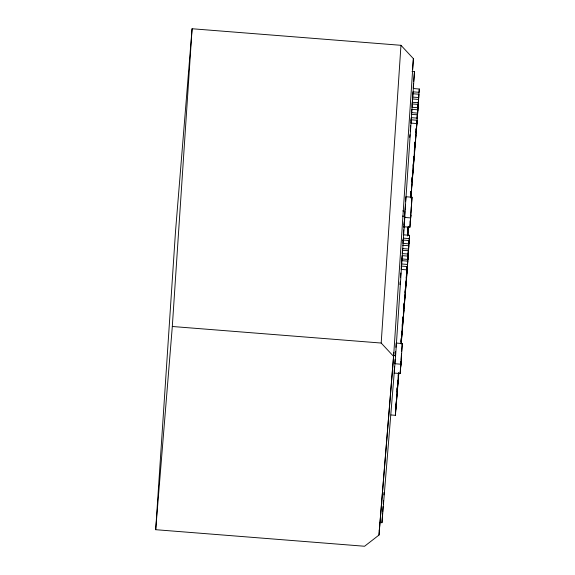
<?xml version="1.0" encoding="UTF-8"?>
<svg xmlns="http://www.w3.org/2000/svg" width="575" height="575" viewBox="0 0 575 575"><rect width="100%" height="100%" fill="white"/><g stroke="black" fill="none" stroke-linecap="round" stroke-linejoin="round"><path stroke-width="0.86" d="M155.696 529.697L175.476 231.955L192.086 28.75L400.962 45.303L413.389 58.643L393.609 356.385L379.004 535.038L364.572 546.25L155.696 529.697L172.313 326.492L192.086 28.75M393.609 356.385L381.189 343.045L400.962 45.303M379.004 535.038L379.629 525.615M379.514 522.51L381.958 522.704L382.555 513.762M382.677 511.98L383.029 506.611M383.209 503.93L383.446 500.358M383.798 494.996L383.978 492.315M395.09 359.425L394.802 363.731L400.919 364.219L400.157 373.542L394.04 373.053M395.32 355.975L395.6 351.67M395.887 347.365L396.175 343.052L402.292 343.541L400.919 364.219M404.893 212.254L404.548 217.422L410.672 217.911L409.903 227.233L403.787 226.744M405.066 209.667L405.411 204.499M405.641 201.056L405.921 196.743L412.045 197.232L410.672 217.911M401.609 262.308L401.724 260.655L407.84 261.143L401.127 343.85M401.688 260.734L401.997 256.464M411.434 114.425L411.801 109.329L417.924 109.818L410.802 197.8M411.995 106.44L412.16 103.953L418.277 104.442L418.061 107.748L411.937 107.266M412.124 104.046L412.383 100.611M381.958 522.704L395.614 355.724L404.879 216.293L402.428 216.099M403.93 227.901L414.482 71.674L412.038 71.48M391 414.963L395.37 415.308L398.719 373.283M395.729 409.86L396.865 394.4M396.06 404.843L396.283 401.537M396.477 398.64L396.786 394.378M397.095 389.275L397.203 387.615M400.157 373.542L400.904 362.336M401.077 359.756L401.472 353.726M409.903 227.233L410.708 215.165M410.823 213.447L411.283 206.554M407.258 269.891L407.481 266.584L401.357 266.103L401.142 269.409L407.258 269.891L401.206 343.936M408.308 254.057L408.53 250.75L402.414 250.262L402.191 253.575L408.308 254.057L406.784 273.707M407.366 265.025L408.861 245.748L402.744 245.266M407.984 256.457L409.558 235.312L403.434 234.83M417.227 120.276L417.004 123.582L410.888 123.1L411.111 119.794L417.227 120.276L410.881 197.886M418.737 97.549L418.959 94.243L412.836 93.754L412.62 97.067L418.737 97.549L417.738 110.781M413.188 88.521L419.304 89.003L419.082 92.309L412.965 91.828L412.821 93.61M410.255 222.252L410.809 215.222M400.753 365.262L400.488 368.884L400.624 367.389M400.868 364.399L401.134 360.798L401.055 361.531M400.703 366.483L400.998 362.264M412.584 69.338L413.389 58.643M413.166 87.745L413.533 83.282M413.677 81.499L414.482 71.674M411.032 120.333L411.247 117.652L417.371 118.141L417.587 114.835L411.47 114.346M409.723 137.375L409.939 134.694M410.234 131.129L410.672 125.774M403.93 225.048L404.203 221.662M403.341 235.046L403.686 229.863M379.27 530.969L393.882 352.317M402.996 240.81L403.147 239.028M402.378 250.355L402.522 248.572L408.645 249.054M399.898 284.575L400.121 281.901M400.48 277.438L400.847 272.974M401.285 266.642L401.429 264.859M394.177 371.357L394.594 366.275M407.431 235.197L407.574 233.407M407.941 228.951L408.085 227.168M410.859 193.265L410.988 191.338M411.952 179.882L412.153 177.064M412.534 172.744L412.757 170.071M413.123 165.607L413.245 163.681M413.705 158.47L413.835 156.544M414.287 151.333L414.417 149.407M414.87 144.196L414.999 142.269M415.452 137.066L415.581 135.132M416.041 129.928L416.185 128.139M416.623 122.791L416.753 120.858M417.134 116.545L417.5 112.082M417.716 109.408L419.304 89.003M407.431 235.829L407.668 233.888M407.955 230.323L408.25 226.751M410.802 195.529L411.096 191.324M411.384 188.392L411.678 184.819M411.973 181.254L412.246 176.949M412.555 174.117L412.843 170.552M413.137 166.98L413.432 163.415M413.72 159.843L414.014 156.278M414.302 152.706L414.525 149.399M414.891 145.568L415.179 142.003M415.473 138.431L415.675 135.017M415.984 132.185L416.278 128.62M416.566 125.048L416.839 120.743M417.148 117.911L417.587 112.563M407.632 235.606L407.776 233.536M407.927 232.034L408.358 226.399M410.845 196.348L411.204 191.604M411.427 189.211L411.786 184.467M412.009 182.074L412.368 177.33M412.598 174.937L412.951 170.193M413.109 168.698L413.461 163.322M413.691 161.561L414.043 156.817M414.273 154.423L414.632 149.68M414.855 147.286L415.215 141.91M415.438 140.149L415.797 135.405M416.027 133.012L416.379 128.268M416.609 125.875L416.961 121.131M417.191 118.737L418.277 104.442M407.74 235.901L408.437 226.421M407.819 235.362L408.545 226.435M411.42 204.858L412.045 197.232M402.184 325.414L402.335 323.632M406.784 269.215L406.927 267.425M407.366 262.078L407.589 259.397M407.948 254.941L408.387 249.586M408.53 247.803L409.558 235.312M397.045 390.267L397.239 387.485M397.627 383.137L397.828 380.348M398.209 376L398.41 373.211M401.055 341.205L401.257 338.423M401.637 334.068L401.839 331.286M402.22 326.931L402.421 324.149M402.809 319.793L403.003 317.012M403.391 312.656L403.592 309.875M403.902 306.41L404.103 302.996M404.484 299.273L404.685 296.492M405.066 292.136L405.361 288.571M405.655 284.999L405.849 282.217M406.238 277.862L406.432 275.08M406.82 270.724L407.021 267.31M407.402 263.594L407.747 259.023M397.002 391.704L397.296 388.132M397.584 384.567L397.95 380.104M398.173 377.43L398.504 373.06M401.055 341.838L401.379 338.172L401.098 343.289M401.637 334.7L401.932 331.128M402.184 328.361L402.55 323.905M402.766 321.224L403.132 316.768M403.348 314.087L403.643 310.522M403.93 306.949L404.225 303.384M404.484 299.906L404.807 296.247M405.066 292.768L405.389 289.11M405.648 285.631L405.979 281.973M406.238 278.494L406.561 274.836M406.777 272.162L407.143 267.698M397.009 393.25L397.483 387.823M397.591 386.113L398.029 380.125M398.18 378.975L398.647 373.549M401.609 337.043L402.047 331.063M402.191 329.906L403.212 316.789M403.355 315.632L403.83 310.205M403.938 308.502L404.879 295.988M405.066 295.04L406.64 274.857M395.37 415.308L398.87 372.485M401.673 351.167L402.292 343.541M410.262 222.324L410.852 214.712M412.491 98.958L418.607 99.439L418.392 102.745L412.275 102.264M411.585 112.642L417.702 113.124M402.773 210.917L405.224 211.111M403.219 238.136L409.335 238.618M402.054 255.638L408.171 256.127L407.955 259.433L401.832 258.944M401.501 263.961L407.618 264.45M172.313 326.492L381.189 343.045M393.983 355.594L395.614 355.724M403.089 240.062L402.867 243.376L408.99 243.857L409.206 240.551L403.089 240.062"/></g></svg>
